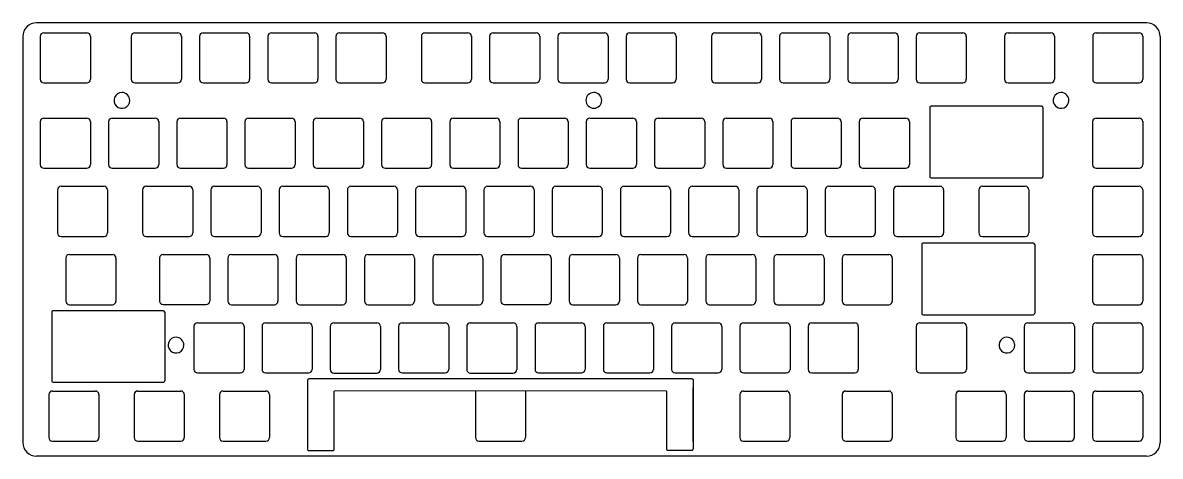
# Model space of a CAD drawing. Extents: x 0 to 318, y -120 to 1.
import ezdxf

# ---------------------------------------------------------------- set-up
doc = ezdxf.new("R2010")
doc.units = 0
doc.layers.get('0').update_dxf_attribs({"linetype": 'CONTINUOUS'})

msp = doc.modelspace()

# ---------------------------------------------------------------- linework, layer by layer
at = {"color": 7}
for points in [[(313.702195, 1.137485), (3.834992, 1.137485)], [(0.024994, -2.672514), (0.024994, -116.083478)], [(4.906878, -2.65484), (4.906878, -14.656336)], [(5.905098, -1.656621), (17.904054, -1.656621)], [(18.904814, -2.65484), (18.904814, -14.656336)], [(30.304329, -2.65484), (30.304329, -14.656336)], [(31.305089, -1.656621), (43.304045, -1.656621)], [(44.304805, -2.65484), (44.304805, -14.656336)], [(49.354323, -2.65484), (49.354323, -14.656336)], [(50.355083, -1.656621), (62.354039, -1.656621)], [(63.354799, -2.65484), (63.354799, -14.656336)], [(68.429717, -2.65484), (68.429717, -14.656336)], [(69.430477, -1.656621), (81.429433, -1.656621)], [(82.430193, -2.65484), (82.430193, -14.656336)], [(87.454314, -2.65484), (87.454314, -14.656336)], [(88.455073, -1.656621), (100.45403, -1.656621)], [(101.454789, -2.65484), (101.454789, -14.656336)], [(111.279506, -2.65484), (111.279506, -14.656336)], [(112.280266, -1.656621), (124.279222, -1.656621)], [(125.279982, -2.65484), (125.279982, -14.656336)], [(130.3041, -2.65484), (130.3041, -14.656336)], [(131.30486, -1.656621), (143.303816, -1.656621)], [(144.304576, -2.65484), (144.304576, -14.656336)], [(149.379494, -2.65484), (149.379494, -14.656336)], [(150.380254, -1.656621), (162.37921, -1.656621)], [(163.37997, -2.65484), (163.37997, -14.656336)], [(168.429486, -2.65484), (168.429486, -14.656336)], [(169.430246, -1.656621), (181.429202, -1.656621)], [(182.429961, -2.65484), (182.429961, -14.656336)], [(192.229278, -2.65484), (192.229278, -14.656336)], [(193.230038, -1.656621), (205.228994, -1.656621)], [(206.229754, -2.65484), (206.229754, -14.656336)], [(211.279272, -2.65484), (211.279272, -14.656336)], [(212.280032, -1.656621), (224.278988, -1.656621)], [(225.279748, -2.65484), (225.279748, -14.656336)], [(230.329266, -2.65484), (230.329266, -14.656336)], [(231.330026, -1.656621), (243.328982, -1.656621)], [(244.329742, -2.65484), (244.329742, -14.656336)], [(249.37926, -2.65484), (249.37926, -14.656336)], [(250.38002, -1.656621), (262.378971, -1.656621)], [(263.379731, -2.65484), (263.379731, -14.656336)], [(274.017248, -2.65484), (274.017248, -14.656336)], [(275.018007, -1.656621), (287.016964, -1.656621)], [(288.017723, -2.65484), (288.017723, -14.656336)], [(298.65524, -2.65484), (298.65524, -14.656336)], [(299.656, -1.656621), (311.654956, -1.656621)], [(312.655715, -2.65484), (312.655715, -14.656336)], [(317.512194, -2.672514), (317.512194, -116.083478)], [(5.905098, -15.654556), (17.904054, -15.654556)], [(31.305089, -15.654556), (43.304045, -15.654556)], [(50.355083, -15.654556), (62.354039, -15.654556)], [(69.430477, -15.654556), (81.429433, -15.654556)], [(88.455073, -15.654556), (100.45403, -15.654556)], [(112.280266, -15.654556), (124.279222, -15.654556)], [(131.30486, -15.654556), (143.303816, -15.654556)], [(150.380254, -15.654556), (162.37921, -15.654556)], [(169.430246, -15.654556), (181.429202, -15.654556)], [(193.230038, -15.654556), (205.228994, -15.654556)], [(212.280032, -15.654556), (224.278988, -15.654556)], [(231.330026, -15.654556), (243.328982, -15.654556)], [(250.38002, -15.654556), (262.378971, -15.654556)], [(275.018007, -15.654556), (287.016964, -15.654556)], [(299.656, -15.654556), (311.654956, -15.654556)], [(284.356137, -22.164396), (253.584069, -22.177096)], [(253.203069, -22.558095), (253.203069, -41.797221)], [(284.737136, -22.557288), (284.737136, -41.764714)], [(4.906878, -26.480033), (4.906878, -38.481529)], [(5.905098, -25.481813), (17.904054, -25.481813)], [(18.904814, -26.480033), (18.904814, -38.481529)], [(23.979732, -26.480033), (23.979732, -38.481529)], [(24.980492, -25.481813), (36.979447, -25.481813)], [(37.980207, -26.480033), (37.980207, -38.481529)], [(43.029725, -26.480033), (43.029725, -38.481529)], [(44.030485, -25.481813), (56.029441, -25.481813)], [(57.030201, -26.480033), (57.030201, -38.481529)], [(62.054319, -26.480033), (62.054319, -38.481529)], [(63.055079, -25.481813), (75.054035, -25.481813)], [(76.054795, -26.480033), (76.054795, -38.481529)], [(81.104313, -26.480033), (81.104313, -38.481529)], [(82.105073, -25.481813), (94.104032, -25.481813)], [(95.104791, -26.480033), (95.104791, -38.481529)], [(100.15431, -26.480033), (100.15431, -38.481529)], [(101.155069, -25.481813), (113.154026, -25.481813)], [(114.154785, -26.480033), (114.154785, -38.481529)], [(119.204304, -26.480033), (119.204304, -38.481529)], [(120.205063, -25.481813), (132.20402, -25.481813)], [(133.204779, -26.480033), (133.204779, -38.481529)], [(138.254298, -26.480033), (138.254298, -38.481529)], [(139.255058, -25.481813), (151.254014, -25.481813)], [(152.254773, -26.480033), (152.254773, -38.481529)], [(157.304292, -26.480033), (157.304292, -38.481529)], [(158.305052, -25.481813), (170.304005, -25.481813)], [(171.304765, -26.480033), (171.304765, -38.481529)], [(176.354283, -26.480033), (176.354283, -38.481529)], [(177.355043, -25.481813), (189.353999, -25.481813)], [(190.354759, -26.480033), (190.354759, -38.481529)], [(195.404277, -26.480033), (195.404277, -38.481529)], [(196.405037, -25.481813), (208.403993, -25.481813)], [(209.404753, -26.480033), (209.404753, -38.481529)], [(214.454271, -26.480033), (214.454271, -38.481529)], [(215.455031, -25.481813), (227.453987, -25.481813)], [(228.454747, -26.480033), (228.454747, -38.481529)], [(233.504265, -26.480033), (233.504265, -38.481529)], [(234.505025, -25.481813), (246.503981, -25.481813)], [(247.504741, -26.480033), (247.504741, -38.481529)], [(298.60444, -26.480033), (298.60444, -38.481529)], [(299.6052, -25.481813), (311.604156, -25.481813)], [(312.604915, -26.480033), (312.604915, -38.481529)], [(5.905098, -39.479749), (17.904054, -39.479749)], [(24.980492, -39.479749), (36.979447, -39.479749)], [(44.030485, -39.479749), (56.029441, -39.479749)], [(63.055079, -39.479749), (75.054035, -39.479749)], [(82.105073, -39.479749), (94.104032, -39.479749)], [(101.155069, -39.479749), (113.154026, -39.479749)], [(120.205063, -39.479749), (132.20402, -39.479749)], [(139.255058, -39.479749), (151.254014, -39.479749)], [(158.305052, -39.479749), (170.304005, -39.479749)], [(177.355043, -39.479749), (189.353999, -39.479749)], [(196.405037, -39.479749), (208.403993, -39.479749)], [(215.455031, -39.479749), (227.453987, -39.479749)], [(234.505025, -39.479749), (246.503981, -39.479749)], [(299.6052, -39.479749), (311.604156, -39.479749)], [(253.584069, -42.158414), (284.356137, -42.145714)], [(9.707477, -45.530027), (9.707477, -57.531523)], [(10.705697, -44.531807), (22.704653, -44.531807)], [(23.705413, -45.530027), (23.705413, -57.531523)], [(33.479328, -45.530027), (33.479328, -57.531523)], [(34.480088, -44.531807), (46.479044, -44.531807)], [(47.479804, -45.530027), (47.479804, -57.531523)], [(52.529322, -45.530027), (52.529322, -57.531523)], [(53.530082, -44.531807), (65.529038, -44.531807)], [(66.529798, -45.530027), (66.529798, -57.531523)], [(71.579316, -45.530027), (71.579316, -57.531523)], [(72.580076, -44.531807), (84.579035, -44.531807)], [(85.579794, -45.530027), (85.579794, -57.531523)], [(90.629313, -45.530027), (90.629313, -57.531523)], [(91.630072, -44.531807), (103.629029, -44.531807)], [(104.629788, -45.530027), (104.629788, -57.531523)], [(109.679307, -45.530027), (109.679307, -57.531523)], [(110.680066, -44.531807), (122.679023, -44.531807)], [(123.679782, -45.530027), (123.679782, -57.531523)], [(128.754701, -45.530027), (128.754701, -57.531523)], [(129.75546, -44.531807), (141.754417, -44.531807)], [(142.755176, -45.530027), (142.755176, -57.531523)], [(147.779295, -45.530027), (147.779295, -57.531523)], [(148.780055, -44.531807), (160.779011, -44.531807)], [(161.77977, -45.530027), (161.77977, -57.531523)], [(166.829286, -45.530027), (166.829286, -57.531523)], [(167.830046, -44.531807), (179.829002, -44.531807)], [(180.829762, -45.530027), (180.829762, -57.531523)], [(185.87928, -45.530027), (185.87928, -57.531523)], [(186.88004, -44.531807), (198.878996, -44.531807)], [(199.879756, -45.530027), (199.879756, -57.531523)], [(204.929274, -45.530027), (204.929274, -57.531523)], [(205.930034, -44.531807), (217.92899, -44.531807)], [(218.92975, -45.530027), (218.92975, -57.531523)], [(223.979268, -45.530027), (223.979268, -57.531523)], [(224.980028, -44.531807), (236.978984, -44.531807)], [(237.979744, -45.530027), (237.979744, -57.531523)], [(243.054662, -45.530027), (243.054662, -57.531523)], [(244.055422, -44.531807), (256.054373, -44.531807)], [(257.055133, -45.530027), (257.055133, -57.531523)], [(266.85445, -45.530027), (266.85445, -57.531523)], [(267.85521, -44.531807), (279.854166, -44.531807)], [(280.854925, -45.530027), (280.854925, -57.531523)], [(298.60444, -45.530027), (298.60444, -57.531523)], [(299.6052, -44.531807), (311.604156, -44.531807)], [(312.604915, -45.530027), (312.604915, -57.531523)], [(10.705697, -58.529743), (22.704653, -58.529743)], [(34.480088, -58.529743), (46.479044, -58.529743)], [(53.530082, -58.529743), (65.529038, -58.529743)], [(72.580076, -58.529743), (84.579035, -58.529743)], [(91.630072, -58.529743), (103.629029, -58.529743)], [(110.680066, -58.529743), (122.679023, -58.529743)], [(129.75546, -58.529743), (141.754417, -58.529743)], [(148.780055, -58.529743), (160.779011, -58.529743)], [(167.830046, -58.529743), (179.829002, -58.529743)], [(186.88004, -58.529743), (198.878996, -58.529743)], [(205.930034, -58.529743), (217.92899, -58.529743)], [(224.980028, -58.529743), (236.978984, -58.529743)], [(244.055422, -58.529743), (256.054373, -58.529743)], [(267.85521, -58.529743), (279.854166, -58.529743)], [(299.6052, -58.529743), (311.604156, -58.529743)], [(250.927779, -60.779656), (250.927779, -80.018784)], [(282.080881, -60.385956), (251.308778, -60.398656)], [(282.461881, -60.778849), (282.461881, -79.986277)], [(12.044276, -64.580021), (12.044276, -76.581517)], [(13.042496, -63.581801), (25.041452, -63.581801)], [(26.042211, -64.580021), (26.042211, -76.581517)], [(38.229127, -64.554621), (38.229127, -76.556117)], [(39.229886, -63.556401), (51.228843, -63.556401)], [(52.229602, -64.554621), (52.229602, -76.556117)], [(57.253721, -64.580021), (57.253721, -76.581517)], [(58.25448, -63.581801), (70.253437, -63.581801)], [(71.254196, -64.580021), (71.254196, -76.581517)], [(76.329115, -64.580021), (76.329115, -76.581517)], [(77.329874, -63.581801), (89.328833, -63.581801)], [(90.329593, -64.580021), (90.329593, -76.581517)], [(95.379111, -64.580021), (95.379111, -76.581517)], [(96.379871, -63.581801), (108.378827, -63.581801)], [(109.379587, -64.580021), (109.379587, -76.581517)], [(114.454505, -64.580021), (114.454505, -76.581517)], [(115.455265, -63.581801), (127.454221, -63.581801)], [(128.454981, -64.580021), (128.454981, -76.581517)], [(133.479099, -64.554621), (133.479099, -76.556117)], [(134.479859, -63.556401), (146.478815, -63.556401)], [(147.479575, -64.554621), (147.479575, -76.556117)], [(152.554493, -64.580021), (152.554493, -76.581517)], [(153.555253, -63.581801), (165.554209, -63.581801)], [(166.554966, -64.580021), (166.554966, -76.581517)], [(171.579085, -64.580021), (171.579085, -76.581517)], [(172.579845, -63.581801), (184.578801, -63.581801)], [(185.57956, -64.580021), (185.57956, -76.581517)], [(190.654479, -64.580021), (190.654479, -76.581517)], [(191.655239, -63.581801), (203.654195, -63.581801)], [(204.654954, -64.580021), (204.654954, -76.581517)], [(209.679073, -64.580021), (209.679073, -76.581517)], [(210.679833, -63.581801), (222.678789, -63.581801)], [(223.679548, -64.580021), (223.679548, -76.581517)], [(228.729067, -64.580021), (228.729067, -76.581517)], [(229.729827, -63.581801), (241.728783, -63.581801)], [(242.729543, -64.580021), (242.729543, -76.581517)], [(298.62984, -64.580021), (298.62984, -76.581517)], [(299.6306, -63.581801), (311.629556, -63.581801)], [(312.630315, -64.580021), (312.630315, -76.581517)], [(39.267986, -79.257833), (8.495897, -79.270533)], [(13.042496, -77.579737), (25.041452, -77.579737)], [(39.229886, -77.554337), (51.228843, -77.554337)], [(58.25448, -77.579737), (70.253437, -77.579737)], [(77.329874, -77.579737), (89.328833, -77.579737)], [(96.379871, -77.579737), (108.378827, -77.579737)], [(115.455265, -77.579737), (127.454221, -77.579737)], [(134.479859, -77.554337), (146.478815, -77.554337)], [(153.555253, -77.579737), (165.554209, -77.579737)], [(172.579845, -77.579737), (184.578801, -77.579737)], [(191.655239, -77.579737), (203.654195, -77.579737)], [(210.679833, -77.579737), (222.678789, -77.579737)], [(229.729827, -77.579737), (241.728783, -77.579737)], [(299.6306, -77.579737), (311.629556, -77.579737)], [(8.114897, -79.651533), (8.114897, -98.89066)], [(39.648986, -79.650725), (39.648986, -98.858153)], [(251.308778, -80.379977), (282.080881, -80.367277)], [(47.779524, -83.630015), (47.779524, -95.631511)], [(48.780283, -82.631795), (60.77924, -82.631795)], [(61.779999, -83.630015), (61.779999, -95.631511)], [(66.804118, -83.630015), (66.804118, -95.631511)], [(67.804877, -82.631795), (79.803834, -82.631795)], [(80.804593, -83.630015), (80.804593, -95.631511)], [(85.854114, -83.655415), (85.854114, -95.656911)], [(86.854874, -82.657195), (98.85383, -82.657195)], [(99.85459, -83.655415), (99.85459, -95.656911)], [(104.904108, -83.630015), (104.904108, -95.631511)], [(105.904868, -82.631795), (117.903824, -82.631795)], [(118.904584, -83.630015), (118.904584, -95.631511)], [(123.928702, -83.655415), (123.928702, -95.656911)], [(124.929462, -82.657195), (136.928418, -82.657195)], [(137.929178, -83.655415), (137.929178, -95.656911)], [(143.004096, -83.630015), (143.004096, -95.631511)], [(144.004856, -82.631795), (156.003812, -82.631795)], [(157.004572, -83.630015), (157.004572, -95.631511)], [(162.07949, -83.630015), (162.07949, -95.631511)], [(163.08025, -82.631795), (175.079204, -82.631795)], [(176.079963, -83.630015), (176.079963, -95.631511)], [(181.129482, -83.630015), (181.129482, -95.631511)], [(182.130242, -82.631795), (194.129198, -82.631795)], [(195.129957, -83.630015), (195.129957, -95.631511)], [(200.179476, -83.630015), (200.179476, -95.631511)], [(201.180236, -82.631795), (213.179192, -82.631795)], [(214.179951, -83.630015), (214.179951, -95.631511)], [(219.22947, -83.630015), (219.22947, -95.631511)], [(220.23023, -82.631795), (232.229186, -82.631795)], [(233.229945, -83.630015), (233.229945, -95.631511)], [(249.40466, -83.630015), (249.40466, -95.631511)], [(250.40542, -82.631795), (262.404371, -82.631795)], [(263.405131, -83.630015), (263.405131, -95.631511)], [(279.554446, -83.630015), (279.554446, -95.631511)], [(280.555206, -82.631795), (292.554162, -82.631795)], [(293.554921, -83.630015), (293.554921, -95.631511)], [(298.60444, -83.630015), (298.60444, -95.631511)], [(299.6052, -82.631795), (311.604156, -82.631795)], [(312.604915, -83.630015), (312.604915, -95.631511)], [(48.780283, -96.629731), (60.77924, -96.629731)], [(67.804877, -96.629731), (79.803834, -96.629731)], [(186.774755, -98.261055), (79.857174, -98.307827)], [(86.854874, -96.655131), (98.85383, -96.655131)], [(105.904868, -96.629731), (117.903824, -96.629731)], [(124.929462, -96.655131), (136.928418, -96.655131)], [(144.004856, -96.629731), (156.003812, -96.629731)], [(163.08025, -96.629731), (175.079204, -96.629731)], [(182.130242, -96.629731), (194.129198, -96.629731)], [(201.180236, -96.629731), (213.179192, -96.629731)], [(220.23023, -96.629731), (232.229186, -96.629731)], [(250.40542, -96.629731), (262.404371, -96.629731)], [(280.555206, -96.629731), (292.554162, -96.629731)], [(299.6052, -96.629731), (311.604156, -96.629731)], [(8.495897, -99.251853), (39.267986, -99.239153)], [(79.476174, -98.688827), (79.476174, -117.927954)], [(187.155754, -98.642055), (187.155754, -117.849484)], [(187.15944, -115.766085), (187.15944, -100.780089)], [(7.294478, -102.680009), (7.294478, -114.681505)], [(8.292697, -101.681789), (20.291654, -101.681789)], [(21.292413, -102.680009), (21.292413, -114.681505)], [(31.117129, -102.680009), (31.117129, -114.681505)], [(32.117889, -101.681789), (44.116845, -101.681789)], [(45.117605, -102.680009), (45.117605, -114.681505)], [(54.916921, -102.680009), (54.916921, -114.681505)], [(55.917681, -101.681789), (67.916637, -101.681789)], [(68.917397, -102.680009), (68.917397, -114.681505)], [(86.970634, -117.867754), (86.970634, -101.726503)], [(179.671004, -101.668307), (86.979936, -101.715078)], [(126.367102, -101.712356), (126.367102, -114.681505)], [(140.367577, -101.720555), (140.367577, -114.681505)], [(179.662757, -101.678871), (179.662757, -117.849484)], [(200.154076, -102.680009), (200.154076, -114.681505)], [(201.154836, -101.681789), (213.153792, -101.681789)], [(214.154551, -102.680009), (214.154551, -114.681505)], [(228.729067, -102.680009), (228.729067, -114.681505)], [(229.729827, -101.681789), (241.728783, -101.681789)], [(242.729543, -102.680009), (242.729543, -114.681505)], [(260.479052, -102.680009), (260.479052, -114.681505)], [(261.479812, -101.681789), (273.478768, -101.681789)], [(274.479527, -102.680009), (274.479527, -114.681505)], [(279.529046, -102.680009), (279.529046, -114.681505)], [(280.529806, -101.681789), (292.528762, -101.681789)], [(293.529521, -102.680009), (293.529521, -114.681505)], [(298.60444, -102.680009), (298.60444, -114.681505)], [(299.6052, -101.681789), (311.604156, -101.681789)], [(312.604915, -102.680009), (312.604915, -114.681505)], [(8.292697, -115.679725), (20.291654, -115.679725)], [(32.117889, -115.679725), (44.116845, -115.679725)], [(55.917681, -115.679725), (67.916637, -115.679725)], [(127.367861, -115.679725), (139.366817, -115.679725)], [(201.154836, -115.679725), (213.153792, -115.679725)], [(229.729827, -115.679725), (241.728783, -115.679725)], [(261.479812, -115.679725), (273.478768, -115.679725)], [(280.529806, -115.679725), (292.528762, -115.679725)], [(299.6052, -115.679725), (311.604156, -115.679725)], [(313.702195, -119.893477), (3.834992, -119.893477)], [(79.857174, -118.289147), (86.588174, -118.289147)], [(180.043757, -118.230483), (186.774755, -118.230483)]]:
    msp.add_lwpolyline(points, dxfattribs=at)
for points in [[(27.698285, -18.341408)], [(159.409944, -18.341408)], [(289.826203, -18.341408)], [(42.81128, -86.667386)], [(274.713207, -86.667386)]]:
    msp.add_lwpolyline(points, close=True, dxfattribs=at)
for points in [[(1.140916, 0.021562), (0.426403, -0.692951), (0.024994, -1.662039), (0.024994, -2.672514)], [(3.834992, 1.137485), (2.824518, 1.137485), (1.85543, 0.736076), (1.140916, 0.021562)], [(316.396271, 0.021562), (315.681758, 0.736076), (314.71267, 1.137485), (313.702195, 1.137485)], [(317.512194, -2.672514), (317.512194, -1.662039), (317.110785, -0.692951), (316.396271, 0.021562)], [(5.905098, -1.656621), (5.352815, -1.656622), (4.905102, -2.104335), (4.9051, -2.656618)], [(18.905093, -2.656618), (18.905092, -2.104334), (18.457377, -1.656621), (17.905093, -1.656621)], [(31.305089, -1.656621), (30.752807, -1.656623), (30.305095, -2.104336), (30.305094, -2.656618)], [(44.305059, -2.656618), (44.305057, -2.104335), (43.857344, -1.656622), (43.305061, -1.656621)], [(50.355083, -1.656621), (49.8028, -1.656622), (49.355087, -2.104335), (49.355085, -2.656618)], [(63.355053, -2.656618), (63.355051, -2.104335), (62.907338, -1.656622), (62.355055, -1.656621)], [(69.430477, -1.656621), (68.878194, -1.656622), (68.430481, -2.104335), (68.430479, -2.656618)], [(82.430447, -2.656618), (82.430445, -2.104335), (81.982732, -1.656622), (81.430449, -1.656621)], [(88.455073, -1.656621), (87.902791, -1.656622), (87.455077, -2.104335), (87.455076, -2.656618)], [(101.455041, -2.656618), (101.455039, -2.104336), (101.007328, -1.656623), (100.455046, -1.656621)], [(112.280266, -1.656621), (111.727983, -1.656622), (111.28027, -2.104335), (111.280268, -2.656618)], [(125.280233, -2.656618), (125.280232, -2.104336), (124.83252, -1.656623), (124.280238, -1.656621)], [(131.30486, -1.656621), (130.752577, -1.656622), (130.304864, -2.104335), (130.304862, -2.656618)], [(144.304827, -2.656618), (144.304826, -2.104336), (143.857114, -1.656623), (143.304832, -1.656621)], [(150.380254, -1.656621), (149.827971, -1.656622), (149.380258, -2.104335), (149.380256, -2.656618)], [(163.380221, -2.656618), (163.38022, -2.104336), (162.932508, -1.656623), (162.380226, -1.656621)], [(169.430246, -1.656621), (168.877963, -1.656622), (168.430249, -2.104335), (168.430248, -2.656618)], [(182.430215, -2.656618), (182.430214, -2.104336), (181.982502, -1.656623), (181.43022, -1.656621)], [(193.230038, -1.656621), (192.677755, -1.656622), (192.230042, -2.104335), (192.23004, -2.656618)], [(206.230008, -2.656618), (206.230007, -2.104335), (205.782293, -1.656622), (205.23001, -1.656621)], [(212.280032, -1.656621), (211.727749, -1.656622), (211.280036, -2.104335), (211.280034, -2.656618)], [(225.280002, -2.656618), (225.280001, -2.104335), (224.832287, -1.656622), (224.280004, -1.656621)], [(231.330026, -1.656621), (230.777743, -1.656622), (230.33003, -2.104335), (230.330028, -2.656618)], [(244.329996, -2.656618), (244.329995, -2.104335), (243.882281, -1.656622), (243.329998, -1.656621)], [(250.38002, -1.656621), (249.827737, -1.656622), (249.380024, -2.104335), (249.380022, -2.656618)], [(263.379985, -2.656618), (263.379984, -2.104335), (262.93227, -1.656622), (262.379987, -1.656621)], [(274.31041, -1.949244), (274.12271, -2.136802), (274.017248, -2.39127), (274.017248, -2.656618)], [(275.018007, -1.656621), (274.75266, -1.656419), (274.498111, -1.761687), (274.31041, -1.949244)], [(287.724561, -1.949244), (287.53686, -1.761687), (287.282311, -1.656419), (287.016964, -1.656621)], [(288.017723, -2.656618), (288.017723, -2.39127), (287.912261, -2.136802), (287.724561, -1.949244)], [(298.948403, -1.949244), (298.760702, -2.136802), (298.65524, -2.39127), (298.65524, -2.656618)], [(299.656, -1.656621), (299.390652, -1.656419), (299.136103, -1.761687), (298.948403, -1.949244)], [(312.362553, -1.949244), (312.174852, -1.761687), (311.920303, -1.656419), (311.654956, -1.656621)], [(312.655715, -2.656618), (312.655715, -2.39127), (312.550253, -2.136802), (312.362553, -1.949244)], [(4.9051, -14.65659), (4.905102, -15.208873), (5.352815, -15.656587), (5.905098, -15.656588)], [(17.905093, -15.656588), (18.457377, -15.656588), (18.905092, -15.208874), (18.905093, -14.65659)], [(30.305094, -14.65659), (30.305095, -15.208872), (30.752807, -15.656585), (31.305089, -15.656588)], [(43.305061, -15.656588), (43.857344, -15.656587), (44.305057, -15.208873), (44.305059, -14.65659)], [(49.355085, -14.65659), (49.355087, -15.208873), (49.8028, -15.656587), (50.355083, -15.656588)], [(62.355055, -15.656588), (62.907338, -15.656587), (63.355051, -15.208873), (63.355053, -14.65659)], [(68.430479, -14.65659), (68.430481, -15.208873), (68.878194, -15.656587), (69.430477, -15.656588)], [(81.430449, -15.656588), (81.982732, -15.656587), (82.430445, -15.208873), (82.430447, -14.65659)], [(87.455076, -14.65659), (87.455077, -15.208873), (87.902791, -15.656587), (88.455073, -15.656588)], [(100.455046, -15.656588), (101.007328, -15.656585), (101.455039, -15.208872), (101.455041, -14.65659)], [(111.280268, -14.65659), (111.28027, -15.208873), (111.727983, -15.656587), (112.280266, -15.656588)], [(124.280238, -15.656588), (124.83252, -15.656585), (125.280232, -15.208872), (125.280233, -14.65659)], [(130.304862, -14.65659), (130.304864, -15.208873), (130.752577, -15.656587), (131.30486, -15.656588)], [(143.304832, -15.656588), (143.857114, -15.656585), (144.304826, -15.208872), (144.304827, -14.65659)], [(149.380256, -14.65659), (149.380258, -15.208873), (149.827971, -15.656587), (150.380254, -15.656588)], [(162.380226, -15.656588), (162.932508, -15.656585), (163.38022, -15.208872), (163.380221, -14.65659)], [(168.430248, -14.65659), (168.430249, -15.208873), (168.877963, -15.656587), (169.430246, -15.656588)], [(181.43022, -15.656588), (181.982502, -15.656585), (182.430214, -15.208872), (182.430215, -14.65659)], [(192.23004, -14.65659), (192.230042, -15.208873), (192.677755, -15.656587), (193.230038, -15.656588)], [(205.23001, -15.656588), (205.782293, -15.656587), (206.230007, -15.208873), (206.230008, -14.65659)], [(211.280034, -14.65659), (211.280036, -15.208873), (211.727749, -15.656587), (212.280032, -15.656588)], [(224.280004, -15.656588), (224.832287, -15.656587), (225.280001, -15.208873), (225.280002, -14.65659)], [(230.330028, -14.65659), (230.33003, -15.208873), (230.777743, -15.656587), (231.330026, -15.656588)], [(243.329998, -15.656588), (243.882281, -15.656587), (244.329995, -15.208873), (244.329996, -14.65659)], [(249.380022, -14.65659), (249.380024, -15.208873), (249.827737, -15.656587), (250.38002, -15.656588)], [(262.379987, -15.656588), (262.93227, -15.656587), (263.379984, -15.208873), (263.379985, -14.65659)], [(274.017248, -14.65659), (274.017248, -14.921938), (274.12271, -15.176407), (274.31041, -15.363964)], [(274.31041, -15.363964), (274.498111, -15.551522), (274.75266, -15.65679), (275.018007, -15.656588)], [(287.016964, -15.656588), (287.282311, -15.65679), (287.53686, -15.551522), (287.724561, -15.363964)], [(287.724561, -15.363964), (287.912261, -15.176407), (288.017723, -14.921938), (288.017723, -14.65659)], [(298.65524, -14.65659), (298.65524, -14.921938), (298.760702, -15.176407), (298.948403, -15.363964)], [(298.948403, -15.363964), (299.136103, -15.551522), (299.390652, -15.65679), (299.656, -15.656588)], [(311.654956, -15.656588), (311.920303, -15.65679), (312.174852, -15.551522), (312.362553, -15.363964)], [(312.362553, -15.363964), (312.550253, -15.176407), (312.655715, -14.921938), (312.655715, -14.65659)], [(27.698285, -18.341408), (26.808468, -18.341408), (26.006268, -18.877421), (25.66575, -19.699504)], [(29.25392, -18.985773), (28.84134, -18.573193), (28.281761, -18.341408), (27.698285, -18.341408)], [(29.898285, -20.541408), (29.898285, -19.957932), (29.6665, -19.398353), (29.25392, -18.985773)], [(159.409944, -18.341408), (158.194917, -18.341408), (157.209944, -19.326381), (157.209944, -20.541408)], [(160.965579, -18.985773), (160.552998, -18.573193), (159.99342, -18.341408), (159.409944, -18.341408)], [(161.609944, -20.541408), (161.609944, -19.957932), (161.378159, -19.398353), (160.965579, -18.985773)], [(289.826203, -18.341408), (288.936386, -18.341408), (288.134186, -18.877421), (287.793668, -19.699504)], [(291.381838, -18.985773), (290.969258, -18.573193), (290.409679, -18.341408), (289.826203, -18.341408)], [(292.026203, -20.541408), (292.026203, -19.957932), (291.794418, -19.398353), (291.381838, -18.985773)], [(25.66575, -19.699504), (25.325232, -20.521588), (25.513454, -21.467847), (26.14265, -22.097043)], [(26.14265, -22.097043), (26.771846, -22.726239), (27.718105, -22.914461), (28.540188, -22.573943)], [(28.540188, -22.573943), (29.362272, -22.233425), (29.898285, -21.431225), (29.898285, -20.541408)], [(157.209944, -20.541408), (157.209944, -21.756434), (158.194917, -22.741408), (159.409944, -22.741408)], [(159.409944, -22.741408), (160.62497, -22.741408), (161.609944, -21.756434), (161.609944, -20.541408)], [(253.584069, -22.177096), (253.483022, -22.177096), (253.386113, -22.217237), (253.314661, -22.288688)], [(284.737136, -22.557288), (284.737136, -22.346867), (284.566575, -22.164396), (284.356137, -22.164396)], [(287.793668, -19.699504), (287.453149, -20.521588), (287.641372, -21.467847), (288.270568, -22.097043)], [(288.270568, -22.097043), (288.899763, -22.726239), (289.846023, -22.914461), (290.668106, -22.573943)], [(290.668106, -22.573943), (291.49019, -22.233425), (292.026203, -21.431225), (292.026203, -20.541408)], [(253.314661, -22.288688), (253.24321, -22.360139), (253.203069, -22.457048), (253.203069, -22.558095)], [(5.905098, -25.481813), (5.352815, -25.481814), (4.905102, -25.929528), (4.9051, -26.481811)], [(18.905093, -26.481811), (18.905092, -25.929527), (18.457377, -25.481813), (17.905093, -25.481813)], [(24.980492, -25.481813), (24.428209, -25.481814), (23.980496, -25.929528), (23.980494, -26.481811)], [(37.980486, -26.481811), (37.980485, -25.929528), (37.532771, -25.481814), (36.980488, -25.481813)], [(44.030485, -25.481813), (43.478202, -25.481814), (43.030489, -25.929528), (43.030487, -26.481811)], [(57.030455, -26.481811), (57.030453, -25.929528), (56.58274, -25.481814), (56.030457, -25.481813)], [(63.055079, -25.481813), (62.502796, -25.481814), (62.055083, -25.929528), (62.055081, -26.481811)], [(76.055049, -26.481811), (76.055047, -25.929528), (75.607334, -25.481814), (75.055051, -25.481813)], [(82.105073, -25.481813), (81.55279, -25.481814), (81.105077, -25.929528), (81.105075, -26.481811)], [(95.105043, -26.481811), (95.105041, -25.929529), (94.65733, -25.481816), (94.105048, -25.481813)], [(101.155069, -25.481813), (100.602787, -25.481814), (100.155073, -25.929528), (100.155072, -26.481811)], [(114.155037, -26.481811), (114.155035, -25.929529), (113.707324, -25.481816), (113.155042, -25.481813)], [(120.205063, -25.481813), (119.652781, -25.481814), (119.205067, -25.929528), (119.205066, -26.481811)], [(133.205031, -26.481811), (133.205029, -25.929529), (132.757318, -25.481816), (132.205036, -25.481813)], [(139.255058, -25.481813), (138.702775, -25.481814), (138.255061, -25.929528), (138.25506, -26.481811)], [(152.255025, -26.481811), (152.255023, -25.929529), (151.807312, -25.481816), (151.25503, -25.481813)], [(158.305052, -25.481813), (157.752769, -25.481814), (157.305055, -25.929528), (157.305054, -26.481811)], [(171.305019, -26.481811), (171.305018, -25.929529), (170.857306, -25.481816), (170.305024, -25.481813)], [(177.355043, -25.481813), (176.80276, -25.481814), (176.355047, -25.929528), (176.355045, -26.481811)], [(190.355013, -26.481811), (190.355012, -25.929528), (189.907298, -25.481814), (189.355015, -25.481813)], [(196.405037, -25.481813), (195.852754, -25.481814), (195.405041, -25.929528), (195.405039, -26.481811)], [(209.405007, -26.481811), (209.405006, -25.929528), (208.957292, -25.481814), (208.405009, -25.481813)], [(215.455031, -25.481813), (214.902748, -25.481814), (214.455035, -25.929528), (214.455033, -26.481811)], [(228.455001, -26.481811), (228.455, -25.929528), (228.007286, -25.481814), (227.455003, -25.481813)], [(234.505025, -25.481813), (233.952742, -25.481814), (233.505029, -25.929528), (233.505027, -26.481811)], [(247.504995, -26.481811), (247.504994, -25.929528), (247.05728, -25.481814), (246.504997, -25.481813)], [(298.897603, -25.774437), (298.709902, -25.961995), (298.60444, -26.216463), (298.60444, -26.481811)], [(299.6052, -25.481813), (299.339852, -25.481612), (299.085303, -25.586879), (298.897603, -25.774437)], [(312.311753, -25.774437), (312.124052, -25.586879), (311.869503, -25.481612), (311.604156, -25.481813)], [(312.604915, -26.481811), (312.604915, -26.216463), (312.499453, -25.961995), (312.311753, -25.774437)], [(4.9051, -38.481783), (4.905102, -39.034066), (5.352815, -39.481779), (5.905098, -39.481781)], [(17.905093, -39.481781), (18.457377, -39.481781), (18.905092, -39.034067), (18.905093, -38.481783)], [(23.980494, -38.481783), (23.980496, -39.034066), (24.428209, -39.481779), (24.980492, -39.481781)], [(36.980488, -39.481781), (37.532771, -39.481779), (37.980485, -39.034066), (37.980486, -38.481783)], [(43.030487, -38.481783), (43.030489, -39.034066), (43.478202, -39.481779), (44.030485, -39.481781)], [(56.030457, -39.481781), (56.58274, -39.481779), (57.030453, -39.034066), (57.030455, -38.481783)], [(62.055081, -38.481783), (62.055083, -39.034066), (62.502796, -39.481779), (63.055079, -39.481781)], [(75.055051, -39.481781), (75.607334, -39.481779), (76.055047, -39.034066), (76.055049, -38.481783)], [(81.105075, -38.481783), (81.105077, -39.034066), (81.55279, -39.481779), (82.105073, -39.481781)], [(94.105048, -39.481781), (94.657331, -39.481779), (95.105044, -39.034066), (95.105045, -38.481783)], [(100.155072, -38.481783), (100.155073, -39.034066), (100.602787, -39.481779), (101.155069, -39.481781)], [(113.155042, -39.481781), (113.707324, -39.481778), (114.155035, -39.034065), (114.155037, -38.481783)], [(119.205066, -38.481783), (119.205067, -39.034066), (119.652781, -39.481779), (120.205063, -39.481781)], [(132.205036, -39.481781), (132.757318, -39.481778), (133.205029, -39.034065), (133.205031, -38.481783)], [(138.25506, -38.481783), (138.255061, -39.034066), (138.702775, -39.481779), (139.255058, -39.481781)], [(151.25503, -39.481781), (151.807312, -39.481778), (152.255023, -39.034065), (152.255025, -38.481783)], [(157.305054, -38.481783), (157.305055, -39.034066), (157.752769, -39.481779), (158.305052, -39.481781)], [(170.305024, -39.481781), (170.857306, -39.481778), (171.305018, -39.034065), (171.305019, -38.481783)], [(176.355045, -38.481783), (176.355047, -39.034066), (176.80276, -39.481779), (177.355043, -39.481781)], [(189.355015, -39.481781), (189.907298, -39.481779), (190.355012, -39.034066), (190.355013, -38.481783)], [(195.405039, -38.481783), (195.405041, -39.034066), (195.852754, -39.481779), (196.405037, -39.481781)], [(208.405009, -39.481781), (208.957292, -39.481779), (209.405006, -39.034066), (209.405007, -38.481783)], [(214.455033, -38.481783), (214.455035, -39.034066), (214.902748, -39.481779), (215.455031, -39.481781)], [(227.455003, -39.481781), (228.007286, -39.481779), (228.455, -39.034066), (228.455001, -38.481783)], [(233.505027, -38.481783), (233.505029, -39.034066), (233.952742, -39.481779), (234.505025, -39.481781)], [(246.504997, -39.481781), (247.05728, -39.481779), (247.504994, -39.034066), (247.504995, -38.481783)], [(298.60444, -38.481783), (298.60444, -38.747131), (298.709902, -39.001599), (298.897603, -39.189157)], [(298.897603, -39.189157), (299.085303, -39.376715), (299.339852, -39.481982), (299.6052, -39.481781)], [(311.604156, -39.481781), (311.869503, -39.481982), (312.124052, -39.376715), (312.311753, -39.189157)], [(312.311753, -39.189157), (312.499453, -39.001599), (312.604915, -38.747131), (312.604915, -38.481783)], [(253.203069, -41.797221), (253.203069, -42.007642), (253.37365, -42.158414), (253.584069, -42.158414)], [(284.356137, -42.145714), (284.457184, -42.145714), (284.554093, -42.105573), (284.625544, -42.034122)], [(284.625544, -42.034122), (284.696995, -41.96267), (284.737136, -41.865762), (284.737136, -41.764714)], [(10.705697, -44.531807), (10.153414, -44.531809), (9.7057, -44.979522), (9.705699, -45.531805)], [(23.705692, -45.531805), (23.705691, -44.979522), (23.257977, -44.531809), (22.705694, -44.531807)], [(34.480088, -44.531807), (33.927806, -44.53181), (33.480094, -44.979523), (33.480093, -45.531805)], [(47.480058, -45.531805), (47.480056, -44.979522), (47.032343, -44.531809), (46.48006, -44.531807)], [(53.530082, -44.531807), (52.977799, -44.531809), (52.530086, -44.979522), (52.530084, -45.531805)], [(66.530052, -45.531805), (66.53005, -44.979522), (66.082337, -44.531809), (65.530054, -44.531807)], [(72.580076, -44.531807), (72.027793, -44.531809), (71.58008, -44.979522), (71.580078, -45.531805)], [(85.580046, -45.531805), (85.580044, -44.979523), (85.132333, -44.53181), (84.580051, -44.531807)], [(91.630072, -44.531807), (91.07779, -44.531809), (90.630076, -44.979522), (90.630075, -45.531805)], [(104.63004, -45.531805), (104.630038, -44.979523), (104.182327, -44.53181), (103.630045, -44.531807)], [(110.680066, -44.531807), (110.127784, -44.531809), (109.68007, -44.979522), (109.680069, -45.531805)], [(123.680034, -45.531805), (123.680032, -44.979523), (123.232321, -44.53181), (122.680039, -44.531807)], [(129.75546, -44.531807), (129.203178, -44.531809), (128.755464, -44.979522), (128.755463, -45.531805)], [(142.755428, -45.531805), (142.755426, -44.979523), (142.307715, -44.53181), (141.755433, -44.531807)], [(148.780055, -44.531807), (148.227772, -44.531809), (147.780058, -44.979522), (147.780057, -45.531805)], [(161.780022, -45.531805), (161.780021, -44.979523), (161.332309, -44.53181), (160.780027, -44.531807)], [(167.830046, -44.531807), (167.277763, -44.531809), (166.83005, -44.979522), (166.830048, -45.531805)], [(180.830016, -45.531805), (180.830015, -44.979523), (180.382303, -44.53181), (179.830021, -44.531807)], [(186.88004, -44.531807), (186.327757, -44.531809), (185.880044, -44.979522), (185.880042, -45.531805)], [(199.88001, -45.531805), (199.880009, -44.979522), (199.432295, -44.531809), (198.880012, -44.531807)], [(205.930034, -44.531807), (205.377751, -44.531809), (204.930038, -44.979522), (204.930036, -45.531805)], [(218.930004, -45.531805), (218.930003, -44.979522), (218.482289, -44.531809), (217.930006, -44.531807)], [(224.980028, -44.531807), (224.427745, -44.531809), (223.980032, -44.979522), (223.98003, -45.531805)], [(237.979998, -45.531805), (237.979997, -44.979522), (237.532283, -44.531809), (236.98, -44.531807)], [(244.055422, -44.531807), (243.503139, -44.531809), (243.055426, -44.979522), (243.055424, -45.531805)], [(257.055387, -45.531805), (257.055386, -44.979522), (256.607672, -44.531809), (256.055389, -44.531807)], [(267.85521, -44.531807), (267.302927, -44.531809), (266.855213, -44.979522), (266.855212, -45.531805)], [(280.561763, -44.824431), (280.374062, -44.636873), (280.119513, -44.531606), (279.854166, -44.531807)], [(280.854925, -45.531805), (280.854925, -45.266457), (280.749463, -45.011989), (280.561763, -44.824431)], [(298.897603, -44.824431), (298.709902, -45.011989), (298.60444, -45.266457), (298.60444, -45.531805)], [(299.6052, -44.531807), (299.339852, -44.531606), (299.085303, -44.636873), (298.897603, -44.824431)], [(312.311753, -44.824431), (312.124052, -44.636873), (311.869503, -44.531606), (311.604156, -44.531807)], [(312.604915, -45.531805), (312.604915, -45.266457), (312.499453, -45.011989), (312.311753, -44.824431)], [(9.705699, -57.531777), (9.7057, -58.08406), (10.153414, -58.531773), (10.705697, -58.531775)], [(22.705694, -58.531775), (23.257977, -58.531773), (23.705691, -58.08406), (23.705692, -57.531777)], [(33.480093, -57.531777), (33.480094, -58.084059), (33.927806, -58.531772), (34.480088, -58.531775)], [(46.48006, -58.531775), (47.032343, -58.531773), (47.480056, -58.08406), (47.480058, -57.531777)], [(52.530084, -57.531777), (52.530086, -58.08406), (52.977799, -58.531773), (53.530082, -58.531775)], [(65.530054, -58.531775), (66.082337, -58.531773), (66.53005, -58.08406), (66.530052, -57.531777)], [(71.580078, -57.531777), (71.58008, -58.08406), (72.027793, -58.531773), (72.580076, -58.531775)], [(84.580051, -58.531775), (85.132334, -58.531773), (85.580047, -58.08406), (85.580048, -57.531777)], [(90.630075, -57.531777), (90.630076, -58.08406), (91.07779, -58.531773), (91.630072, -58.531775)], [(103.630045, -58.531775), (104.182327, -58.531772), (104.630038, -58.084059), (104.63004, -57.531777)], [(109.680069, -57.531777), (109.68007, -58.08406), (110.127784, -58.531773), (110.680066, -58.531775)], [(122.680039, -58.531775), (123.232321, -58.531772), (123.680032, -58.084059), (123.680034, -57.531777)], [(128.755463, -57.531777), (128.755464, -58.08406), (129.203178, -58.531773), (129.75546, -58.531775)], [(141.755433, -58.531775), (142.307715, -58.531772), (142.755426, -58.084059), (142.755428, -57.531777)], [(147.780057, -57.531777), (147.780058, -58.08406), (148.227772, -58.531773), (148.780055, -58.531775)], [(160.780027, -58.531775), (161.332309, -58.531772), (161.780021, -58.084059), (161.780022, -57.531777)], [(166.830048, -57.531777), (166.83005, -58.08406), (167.277763, -58.531773), (167.830046, -58.531775)], [(179.830021, -58.531775), (180.382303, -58.531772), (180.830015, -58.084059), (180.830016, -57.531777)], [(185.880042, -57.531777), (185.880044, -58.08406), (186.327757, -58.531773), (186.88004, -58.531775)], [(198.880012, -58.531775), (199.432295, -58.531773), (199.880009, -58.08406), (199.88001, -57.531777)], [(204.930036, -57.531777), (204.930038, -58.08406), (205.377751, -58.531773), (205.930034, -58.531775)], [(217.930006, -58.531775), (218.482289, -58.531773), (218.930003, -58.08406), (218.930004, -57.531777)], [(223.98003, -57.531777), (223.980032, -58.08406), (224.427745, -58.531773), (224.980028, -58.531775)], [(236.98, -58.531775), (237.532283, -58.531773), (237.979997, -58.08406), (237.979998, -57.531777)], [(243.055424, -57.531777), (243.055426, -58.08406), (243.503139, -58.531773), (244.055422, -58.531775)], [(256.055389, -58.531775), (256.607672, -58.531773), (257.055386, -58.08406), (257.055387, -57.531777)], [(266.855212, -57.531777), (266.855213, -58.08406), (267.302927, -58.531773), (267.85521, -58.531775)], [(279.854166, -58.531775), (280.119513, -58.531976), (280.374062, -58.426709), (280.561763, -58.239151)], [(280.561763, -58.239151), (280.749463, -58.051593), (280.854925, -57.797125), (280.854925, -57.531777)], [(298.60444, -57.531777), (298.60444, -57.797125), (298.709902, -58.051593), (298.897603, -58.239151)], [(298.897603, -58.239151), (299.085303, -58.426709), (299.339852, -58.531976), (299.6052, -58.531775)], [(311.604156, -58.531775), (311.869503, -58.531976), (312.124052, -58.426709), (312.311753, -58.239151)], [(312.311753, -58.239151), (312.499453, -58.051593), (312.604915, -57.797125), (312.604915, -57.531777)], [(251.039371, -60.510249), (250.967919, -60.5817), (250.927779, -60.678609), (250.927779, -60.779656)], [(251.308778, -60.398656), (251.207731, -60.398656), (251.110822, -60.438797), (251.039371, -60.510249)], [(282.461881, -60.778849), (282.461881, -60.568427), (282.291295, -60.385956), (282.080881, -60.385956)], [(13.042496, -63.581801), (12.490213, -63.581803), (12.0425, -64.029516), (12.042498, -64.581799)], [(26.04249, -64.581799), (26.042489, -64.029516), (25.594776, -63.581803), (25.042493, -63.581801)], [(39.229886, -63.556401), (38.677603, -63.556403), (38.22989, -64.004116), (38.229889, -64.556399)], [(52.229856, -64.556399), (52.229855, -64.004116), (51.782141, -63.556403), (51.229859, -63.556401)], [(58.25448, -63.581801), (57.702198, -63.581803), (57.254484, -64.029516), (57.254483, -64.581799)], [(71.25445, -64.581799), (71.254449, -64.029516), (70.806736, -63.581803), (70.254453, -63.581801)], [(77.329874, -63.581801), (76.777592, -63.581803), (76.329878, -64.029516), (76.329877, -64.581799)], [(90.329844, -64.581799), (90.329843, -64.029517), (89.882131, -63.581804), (89.329849, -63.581801)], [(96.379871, -63.581801), (95.827588, -63.581803), (95.379875, -64.029516), (95.379873, -64.581799)], [(109.379838, -64.581799), (109.379837, -64.029517), (108.932125, -63.581804), (108.379843, -63.581801)], [(115.455265, -63.581801), (114.902982, -63.581803), (114.455269, -64.029516), (114.455267, -64.581799)], [(128.455232, -64.581799), (128.455231, -64.029517), (128.007519, -63.581804), (127.455237, -63.581801)], [(134.479859, -63.556401), (133.927576, -63.556403), (133.479863, -64.004116), (133.479861, -64.556399)], [(147.479826, -64.556399), (147.479825, -64.004117), (147.032113, -63.556404), (146.479831, -63.556401)], [(153.555253, -63.581801), (153.00297, -63.581803), (152.555257, -64.029516), (152.555255, -64.581799)], [(166.55522, -64.581799), (166.555219, -64.029517), (166.107507, -63.581804), (165.555225, -63.581801)], [(172.579845, -63.581801), (172.027562, -63.581803), (171.579848, -64.029516), (171.579847, -64.581799)], [(185.579814, -64.581799), (185.579813, -64.029516), (185.1321, -63.581803), (184.579817, -63.581801)], [(191.655239, -63.581801), (191.102956, -63.581803), (190.655242, -64.029516), (190.655241, -64.581799)], [(204.655208, -64.581799), (204.655207, -64.029516), (204.207494, -63.581803), (203.655211, -63.581801)], [(210.679833, -63.581801), (210.12755, -63.581803), (209.679836, -64.029516), (209.679835, -64.581799)], [(223.679802, -64.581799), (223.679801, -64.029516), (223.232088, -63.581803), (222.679805, -63.581801)], [(229.729827, -63.581801), (229.177544, -63.581803), (228.72983, -64.029516), (228.729829, -64.581799)], [(242.729797, -64.581799), (242.729795, -64.029516), (242.282082, -63.581803), (241.729799, -63.581801)], [(298.923003, -63.874425), (298.735302, -64.061983), (298.62984, -64.316451), (298.62984, -64.581799)], [(299.6306, -63.581801), (299.365252, -63.5816), (299.110703, -63.686867), (298.923003, -63.874425)], [(312.337153, -63.874425), (312.149452, -63.686867), (311.894903, -63.5816), (311.629556, -63.581801)], [(312.630315, -64.581799), (312.630315, -64.316451), (312.524853, -64.061983), (312.337153, -63.874425)], [(8.495897, -79.270533), (8.39485, -79.270533), (8.297941, -79.310674), (8.22649, -79.382125)], [(12.042498, -76.581771), (12.0425, -77.134054), (12.490213, -77.581767), (13.042496, -77.581769)], [(25.042493, -77.581769), (25.594776, -77.581767), (26.042489, -77.134053), (26.04249, -76.581771)], [(38.229889, -76.556371), (38.22989, -77.108654), (38.677603, -77.556367), (39.229886, -77.556369)], [(39.648986, -79.650725), (39.648986, -79.440304), (39.478408, -79.257833), (39.267986, -79.257833)], [(51.229859, -77.556369), (51.782141, -77.556367), (52.229855, -77.108654), (52.229856, -76.556371)], [(57.254483, -76.581771), (57.254484, -77.134054), (57.702198, -77.581767), (58.25448, -77.581769)], [(70.254453, -77.581769), (70.806736, -77.581767), (71.254449, -77.134054), (71.25445, -76.581771)], [(76.329877, -76.581771), (76.329878, -77.134054), (76.777592, -77.581767), (77.329874, -77.581769)], [(89.329849, -77.581769), (89.882132, -77.581767), (90.329845, -77.134054), (90.329847, -76.581771)], [(95.379873, -76.581771), (95.379875, -77.134054), (95.827588, -77.581767), (96.379871, -77.581769)], [(108.379843, -77.581769), (108.932125, -77.581766), (109.379837, -77.134053), (109.379838, -76.581771)], [(114.455267, -76.581771), (114.455269, -77.134054), (114.902982, -77.581767), (115.455265, -77.581769)], [(127.455237, -77.581769), (128.007519, -77.581766), (128.455231, -77.134053), (128.455232, -76.581771)], [(133.479861, -76.556371), (133.479863, -77.108654), (133.927576, -77.556367), (134.479859, -77.556369)], [(146.479831, -77.556369), (147.032113, -77.556366), (147.479825, -77.108653), (147.479826, -76.556371)], [(152.555255, -76.581771), (152.555257, -77.134054), (153.00297, -77.581767), (153.555253, -77.581769)], [(165.555225, -77.581769), (166.107507, -77.581766), (166.555219, -77.134053), (166.55522, -76.581771)], [(171.579847, -76.581771), (171.579848, -77.134054), (172.027562, -77.581767), (172.579845, -77.581769)], [(184.579817, -77.581769), (185.1321, -77.581767), (185.579813, -77.134054), (185.579814, -76.581771)], [(190.655241, -76.581771), (190.655242, -77.134054), (191.102956, -77.581767), (191.655239, -77.581769)], [(203.655211, -77.581769), (204.207494, -77.581767), (204.655207, -77.134054), (204.655208, -76.581771)], [(209.679835, -76.581771), (209.679836, -77.134054), (210.12755, -77.581767), (210.679833, -77.581769)], [(222.679805, -77.581769), (223.232088, -77.581767), (223.679801, -77.134054), (223.679802, -76.581771)], [(228.729829, -76.581771), (228.72983, -77.134054), (229.177544, -77.581767), (229.729827, -77.581769)], [(241.729799, -77.581769), (242.282082, -77.581767), (242.729795, -77.134054), (242.729797, -76.581771)], [(298.62984, -76.581771), (298.62984, -76.847119), (298.735302, -77.101587), (298.923003, -77.289145)], [(298.923003, -77.289145), (299.110703, -77.476703), (299.365252, -77.58197), (299.6306, -77.581769)], [(311.629556, -77.581769), (311.894903, -77.58197), (312.149452, -77.476703), (312.337153, -77.289145)], [(312.337153, -77.289145), (312.524853, -77.101587), (312.630315, -76.847119), (312.630315, -76.581771)], [(8.22649, -79.382125), (8.155038, -79.453577), (8.114897, -79.550485), (8.114897, -79.651533)], [(250.927779, -80.018784), (250.927779, -80.229205), (251.098339, -80.379977), (251.308778, -80.379977)], [(282.080881, -80.367277), (282.181929, -80.367277), (282.278838, -80.327136), (282.350289, -80.255684)], [(282.350289, -80.255684), (282.42174, -80.184233), (282.461881, -80.087324), (282.461881, -79.986277)], [(48.780283, -82.631795), (48.228, -82.631797), (47.780287, -83.07951), (47.780286, -83.631793)], [(61.780253, -83.631793), (61.780252, -83.07951), (61.332538, -82.631797), (60.780256, -82.631795)], [(67.804877, -82.631795), (67.252595, -82.631797), (66.804881, -83.07951), (66.80488, -83.631793)], [(80.804847, -83.631793), (80.804846, -83.07951), (80.357133, -82.631797), (79.80485, -82.631795)], [(86.854874, -82.657195), (86.302591, -82.657197), (85.854878, -83.10491), (85.854876, -83.657193)], [(99.854841, -83.657193), (99.85484, -83.104911), (99.407128, -82.657198), (98.854846, -82.657195)], [(105.904868, -82.631795), (105.352585, -82.631797), (104.904872, -83.07951), (104.90487, -83.631793)], [(118.904835, -83.631793), (118.904834, -83.079511), (118.457122, -82.631798), (117.90484, -82.631795)], [(124.929462, -82.657195), (124.377179, -82.657197), (123.929466, -83.10491), (123.929464, -83.657193)], [(137.929429, -83.657193), (137.929428, -83.104911), (137.481716, -82.657198), (136.929434, -82.657195)], [(144.004856, -82.631795), (143.452573, -82.631797), (143.00486, -83.07951), (143.004858, -83.631793)], [(157.004823, -83.631793), (157.004822, -83.079511), (156.55711, -82.631798), (156.004828, -82.631795)], [(163.08025, -82.631795), (162.527967, -82.631797), (162.080254, -83.07951), (162.080252, -83.631793)], [(176.080217, -83.631793), (176.080216, -83.079511), (175.632504, -82.631798), (175.080222, -82.631795)], [(182.130242, -82.631795), (181.577959, -82.631797), (181.130245, -83.07951), (181.130244, -83.631793)], [(195.130211, -83.631793), (195.13021, -83.07951), (194.682497, -82.631797), (194.130214, -82.631795)], [(201.180236, -82.631795), (200.627953, -82.631797), (200.180239, -83.07951), (200.180238, -83.631793)], [(214.180205, -83.631793), (214.180204, -83.07951), (213.732491, -82.631797), (213.180208, -82.631795)], [(220.23023, -82.631795), (219.677947, -82.631797), (219.230233, -83.07951), (219.230232, -83.631793)], [(233.230199, -83.631793), (233.230198, -83.07951), (232.782485, -82.631797), (232.230202, -82.631795)], [(250.40542, -82.631795), (249.853137, -82.631797), (249.405424, -83.07951), (249.405422, -83.631793)], [(263.405385, -83.631793), (263.405384, -83.07951), (262.95767, -82.631797), (262.405387, -82.631795)], [(279.847609, -82.924419), (279.659908, -83.111977), (279.554446, -83.366445), (279.554446, -83.631793)], [(280.555206, -82.631795), (280.289858, -82.631594), (280.035309, -82.736861), (279.847609, -82.924419)], [(293.261759, -82.924419), (293.074058, -82.736861), (292.819509, -82.631594), (292.554162, -82.631795)], [(293.554921, -83.631793), (293.554921, -83.366445), (293.449459, -83.111977), (293.261759, -82.924419)], [(298.897603, -82.924419), (298.709902, -83.111977), (298.60444, -83.366445), (298.60444, -83.631793)], [(299.6052, -82.631795), (299.339852, -82.631594), (299.085303, -82.736861), (298.897603, -82.924419)], [(312.311753, -82.924419), (312.124052, -82.736861), (311.869503, -82.631594), (311.604156, -82.631795)], [(312.604915, -83.631793), (312.604915, -83.366445), (312.499453, -83.111977), (312.311753, -82.924419)], [(40.778745, -88.025483), (40.438227, -88.847567), (40.62645, -89.793826), (41.255645, -90.423021)], [(42.81128, -86.667386), (41.921463, -86.667386), (41.119263, -87.203399), (40.778745, -88.025483)], [(44.366915, -87.311752), (43.954335, -86.899171), (43.394756, -86.667386), (42.81128, -86.667386)], [(43.653184, -90.899922), (44.475267, -90.559403), (45.01128, -89.757203), (45.01128, -88.867387)], [(45.01128, -88.867387), (45.01128, -88.28391), (44.779495, -87.724332), (44.366915, -87.311752)], [(272.680672, -88.025483), (272.340154, -88.847567), (272.528377, -89.793826), (273.157572, -90.423021)], [(274.713207, -86.667386), (273.82339, -86.667386), (273.021191, -87.203399), (272.680672, -88.025483)], [(276.268842, -87.311752), (275.856262, -86.899171), (275.296684, -86.667386), (274.713207, -86.667386)], [(275.555111, -90.899922), (276.377195, -90.559403), (276.913207, -89.757203), (276.913207, -88.867387)], [(276.913207, -88.867387), (276.913207, -88.28391), (276.681422, -87.724332), (276.268842, -87.311752)], [(41.255645, -90.423021), (41.884841, -91.052217), (42.8311, -91.24044), (43.653184, -90.899922)], [(273.157572, -90.423021), (273.786768, -91.052217), (274.733027, -91.24044), (275.555111, -90.899922)], [(47.780286, -95.631765), (47.780287, -96.184048), (48.228, -96.631761), (48.780283, -96.631763)], [(60.780256, -96.631763), (61.332538, -96.631761), (61.780252, -96.184048), (61.780253, -95.631765)], [(66.80488, -95.631765), (66.804881, -96.184048), (67.252595, -96.631761), (67.804877, -96.631763)], [(79.587766, -98.419419), (79.516315, -98.490871), (79.476174, -98.587779), (79.476174, -98.688827)], [(79.857174, -98.307827), (79.756126, -98.307827), (79.659217, -98.347968), (79.587766, -98.419419)], [(79.80485, -96.631763), (80.357133, -96.631761), (80.804846, -96.184048), (80.804847, -95.631765)], [(85.854876, -95.657165), (85.854878, -96.209448), (86.302591, -96.657161), (86.854874, -96.657163)], [(98.854846, -96.657163), (99.407128, -96.65716), (99.85484, -96.209447), (99.854841, -95.657165)], [(104.90487, -95.631765), (104.904872, -96.184048), (105.352585, -96.631761), (105.904868, -96.631763)], [(117.90484, -96.631763), (118.457122, -96.63176), (118.904834, -96.184047), (118.904835, -95.631765)], [(123.929464, -95.657165), (123.929466, -96.209448), (124.377179, -96.657161), (124.929462, -96.657163)], [(136.929434, -96.657163), (137.481716, -96.65716), (137.929428, -96.209447), (137.929429, -95.657165)], [(143.004858, -95.631765), (143.00486, -96.184048), (143.452573, -96.631761), (144.004856, -96.631763)], [(156.004828, -96.631763), (156.55711, -96.63176), (157.004822, -96.184047), (157.004823, -95.631765)], [(162.080252, -95.631765), (162.080254, -96.184048), (162.527967, -96.631761), (163.08025, -96.631763)], [(175.080222, -96.631763), (175.632504, -96.63176), (176.080216, -96.184047), (176.080217, -95.631765)], [(181.130244, -95.631765), (181.130245, -96.184048), (181.577959, -96.631761), (182.130242, -96.631763)], [(186.774755, -98.261055), (186.875802, -98.261055), (186.972711, -98.301196), (187.044162, -98.372648)], [(187.044162, -98.372648), (187.115613, -98.444099), (187.155754, -98.541008), (187.155754, -98.642055)], [(194.130214, -96.631763), (194.682497, -96.631761), (195.13021, -96.184048), (195.130211, -95.631765)], [(200.180238, -95.631765), (200.180239, -96.184048), (200.627953, -96.631761), (201.180236, -96.631763)], [(213.180208, -96.631763), (213.732491, -96.631761), (214.180204, -96.184048), (214.180205, -95.631765)], [(219.230232, -95.631765), (219.230233, -96.184048), (219.677947, -96.631761), (220.23023, -96.631763)], [(232.230202, -96.631763), (232.782485, -96.631761), (233.230198, -96.184048), (233.230199, -95.631765)], [(249.405422, -95.631765), (249.405424, -96.184048), (249.853137, -96.631761), (250.40542, -96.631763)], [(262.405387, -96.631763), (262.95767, -96.631761), (263.405384, -96.184048), (263.405385, -95.631765)], [(279.554446, -95.631765), (279.554446, -95.897113), (279.659908, -96.151581), (279.847609, -96.339139)], [(279.847609, -96.339139), (280.035309, -96.526697), (280.289858, -96.631964), (280.555206, -96.631763)], [(292.554162, -96.631763), (292.819509, -96.631964), (293.074058, -96.526697), (293.261759, -96.339139)], [(293.261759, -96.339139), (293.449459, -96.151581), (293.554921, -95.897113), (293.554921, -95.631765)], [(298.60444, -95.631765), (298.60444, -95.897113), (298.709902, -96.151581), (298.897603, -96.339139)], [(298.897603, -96.339139), (299.085303, -96.526697), (299.339852, -96.631964), (299.6052, -96.631763)], [(311.604156, -96.631763), (311.869503, -96.631964), (312.124052, -96.526697), (312.311753, -96.339139)], [(312.311753, -96.339139), (312.499453, -96.151581), (312.604915, -95.897113), (312.604915, -95.631765)], [(8.114897, -98.89066), (8.114897, -99.101081), (8.285477, -99.251853), (8.495897, -99.251853)], [(39.267986, -99.239153), (39.369034, -99.239153), (39.465943, -99.199012), (39.537394, -99.127561)], [(39.537394, -99.127561), (39.608845, -99.05611), (39.648986, -98.959201), (39.648986, -98.858153)], [(8.292697, -101.681789), (7.740414, -101.681791), (7.292701, -102.129504), (7.2927, -102.681787)], [(21.292693, -102.681787), (21.292691, -102.129504), (20.844978, -101.681791), (20.292695, -101.681789)], [(32.117889, -101.681789), (31.565607, -101.681792), (31.117895, -102.129505), (31.117893, -102.681787)], [(45.117859, -102.681787), (45.117857, -102.129504), (44.670144, -101.681791), (44.117861, -101.681789)], [(55.917681, -101.681789), (55.365398, -101.681791), (54.917685, -102.129504), (54.917683, -102.681787)], [(68.917651, -102.681787), (68.91765, -102.129504), (68.469936, -101.681791), (67.917653, -101.681789)], [(201.154836, -101.681789), (200.602553, -101.681791), (200.154839, -102.129504), (200.154838, -102.681787)], [(214.154805, -102.681787), (214.154804, -102.129504), (213.707091, -101.681791), (213.154808, -101.681789)], [(229.729827, -101.681789), (229.177544, -101.681791), (228.72983, -102.129504), (228.729829, -102.681787)], [(242.729797, -102.681787), (242.729795, -102.129504), (242.282082, -101.681791), (241.729799, -101.681789)], [(261.479812, -101.681789), (260.927529, -101.681791), (260.479815, -102.129504), (260.479814, -102.681787)], [(274.186365, -101.974413), (273.998664, -101.786855), (273.744115, -101.681588), (273.478768, -101.681789)], [(274.479527, -102.681787), (274.479527, -102.416439), (274.374065, -102.161971), (274.186365, -101.974413)], [(279.822209, -101.974413), (279.634508, -102.161971), (279.529046, -102.416439), (279.529046, -102.681787)], [(280.529806, -101.681789), (280.264458, -101.681588), (280.009909, -101.786855), (279.822209, -101.974413)], [(293.236359, -101.974413), (293.048658, -101.786855), (292.794109, -101.681588), (292.528762, -101.681789)], [(293.529521, -102.681787), (293.529521, -102.416439), (293.424059, -102.161971), (293.236359, -101.974413)], [(298.897603, -101.974413), (298.709902, -102.161971), (298.60444, -102.416439), (298.60444, -102.681787)], [(299.6052, -101.681789), (299.339852, -101.681588), (299.085303, -101.786855), (298.897603, -101.974413)], [(312.311753, -101.974413), (312.124052, -101.786855), (311.869503, -101.681588), (311.604156, -101.681789)], [(312.604915, -102.681787), (312.604915, -102.416439), (312.499453, -102.161971), (312.311753, -101.974413)], [(0.024994, -116.083478), (0.024994, -117.093952), (0.426403, -118.063041), (1.140916, -118.777554)], [(7.2927, -114.681759), (7.292701, -115.234042), (7.740414, -115.681755), (8.292697, -115.681757)], [(20.292695, -115.681757), (20.844978, -115.681755), (21.292691, -115.234042), (21.292693, -114.681759)], [(31.117893, -114.681759), (31.117895, -115.234041), (31.565607, -115.681754), (32.117889, -115.681757)], [(44.117861, -115.681757), (44.670144, -115.681755), (45.117857, -115.234042), (45.117859, -114.681759)], [(54.917683, -114.681759), (54.917685, -115.234042), (55.365398, -115.681755), (55.917681, -115.681757)], [(67.917653, -115.681757), (68.469936, -115.681755), (68.91765, -115.234042), (68.917651, -114.681759)], [(126.367864, -114.681759), (126.367865, -115.234042), (126.815578, -115.681755), (127.367861, -115.681757)], [(139.367833, -115.681757), (139.920115, -115.681754), (140.367827, -115.234041), (140.367829, -114.681759)], [(200.154838, -114.681759), (200.154839, -115.234042), (200.602553, -115.681755), (201.154836, -115.681757)], [(213.154808, -115.681757), (213.707091, -115.681755), (214.154804, -115.234042), (214.154805, -114.681759)], [(228.729829, -114.681759), (228.72983, -115.234042), (229.177544, -115.681755), (229.729827, -115.681757)], [(241.729799, -115.681757), (242.282082, -115.681755), (242.729795, -115.234042), (242.729797, -114.681759)], [(260.479814, -114.681759), (260.479815, -115.234042), (260.927529, -115.681755), (261.479812, -115.681757)], [(273.478768, -115.681757), (273.744115, -115.681958), (273.998664, -115.576691), (274.186365, -115.389133)], [(274.186365, -115.389133), (274.374065, -115.201575), (274.479527, -114.947107), (274.479527, -114.681759)], [(279.529046, -114.681759), (279.529046, -114.947107), (279.634508, -115.201575), (279.822209, -115.389133)], [(279.822209, -115.389133), (280.009909, -115.576691), (280.264458, -115.681958), (280.529806, -115.681757)], [(292.528762, -115.681757), (292.794109, -115.681958), (293.048658, -115.576691), (293.236359, -115.389133)], [(293.236359, -115.389133), (293.424059, -115.201575), (293.529521, -114.947107), (293.529521, -114.681759)], [(298.60444, -114.681759), (298.60444, -114.947107), (298.709902, -115.201575), (298.897603, -115.389133)], [(298.897603, -115.389133), (299.085303, -115.576691), (299.339852, -115.681958), (299.6052, -115.681757)], [(311.604156, -115.681757), (311.869503, -115.681958), (312.124052, -115.576691), (312.311753, -115.389133)], [(312.311753, -115.389133), (312.499453, -115.201575), (312.604915, -114.947107), (312.604915, -114.681759)], [(316.396271, -118.777554), (317.110785, -118.063041), (317.512194, -117.093952), (317.512194, -116.083478)], [(1.140916, -118.777554), (1.85543, -119.492067), (2.824518, -119.893477), (3.834992, -119.893477)], [(79.476174, -117.908147), (79.476174, -118.009195), (79.516315, -118.106104), (79.587766, -118.177555)], [(79.587766, -118.177555), (79.659217, -118.249006), (79.756126, -118.289147), (79.857174, -118.289147)], [(86.588174, -118.289147), (86.689221, -118.289147), (86.78613, -118.249006), (86.857582, -118.177555)], [(86.857582, -118.177555), (86.929033, -118.106104), (86.969174, -118.009195), (86.969174, -117.908147)], [(179.662757, -117.849484), (179.662757, -117.950531), (179.702898, -118.04744), (179.774349, -118.118891)], [(179.774349, -118.118891), (179.8458, -118.190342), (179.942709, -118.230483), (180.043757, -118.230483)], [(186.774755, -118.230483), (186.875802, -118.230483), (186.972711, -118.190342), (187.044162, -118.118891)], [(187.044162, -118.118891), (187.115613, -118.04744), (187.155754, -117.950531), (187.155754, -117.849484)], [(313.702195, -119.893477), (314.71267, -119.893477), (315.681758, -119.492067), (316.396271, -118.777554)]]:
    msp.add_open_spline(points, degree=3, dxfattribs=at)

doc.saveas('drawing.dxf')
